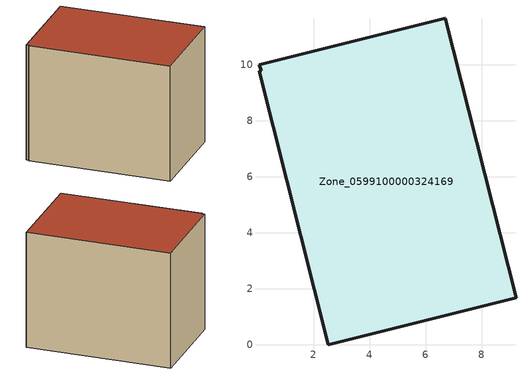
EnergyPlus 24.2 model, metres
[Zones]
Zone_0599100000324169
 floor ground (C_G): 0.07,10 6.69,11.66 9.22,1.68 2.53,0 0.06,9.77 0.13,9.78 z0
 wall outside (C_F): 9.22,1.68 6.69,11.66 0.07,10 0.13,9.78 0.06,9.77 2.53,0 9.22,1.68 z0:8.45
 roof outside (C_R): 6.69,11.66 0.07,10 0.13,9.78 0.06,9.77 2.53,0 9.22,1.68 z8.45
[BUILDING]
Pand.0599100000324169: North Axis=0; Terrain=City; Loads Convergence Tolerance Value=0.04; Temperature Convergence Tolerance Value=0.4; Solar Distribution=FullExterior; Maximum Number of Warmup Days=25; Minimum Number of Warmup Days=1
[Site:Location]
Rotterdam.The.Hague.AP_ZH_NLD Design_Conditions: Latitude=51.96; Longitude=4.45; Time Zone=1; Elevation=-4.5
[SITE:GROUNDTEMPERATURE:BUILDINGSURFACE]
18, 18, 18, 18, 18, 18, 18, 18, 18, 18, 18, 18
[MATERIAL] Thermal Absorptance=0.9; Solar Absorptance=0.7; Visible Absorptance=0.7
Name | Roughness | Thickness | Conductivity | Density | Specific Heat
G.TI.1992-2005 | MediumSmooth | 0.15 | 0.06 | 540 | 1210
F.TI.1992-2005 | Rough | 0.3 | 0.12 | 1920 | 840
R.TI.1992-2005 | MediumRough | 0.2 | 0.08 | 1500 | 1000
[CONSTRUCTION]
C_G: G.TI.1992-2005
C_F: F.TI.1992-2005
C_R: R.TI.1992-2005
[ZONE]
Zone_0599100000324169: Type=1; Multiplier=1; Ceiling Height=Autocalculate; Volume=Autocalculate; Floor Area=autocalculate; Part of Total Floor Area=Yes
[ZONEINFILTRATION:DESIGNFLOWRATE]
Infil_Zone_0599100000324169: Zone or ZoneList or Space or SpaceList=Zone_0599100000324169; Schedule=AlwaysOn; Design Flow Rate Calculation Method=Flow/Area; Flow Rate per Floor Area=0.0015; Constant Term Coefficient=1; Temperature Term Coefficient=0; Velocity Term Coefficient=0; Velocity Squared Term Coefficient=0
[HVACTEMPLATE:ZONE:IDEALLOADSAIRSYSTEM]
Zone_0599100000324169: Maximum Heating Supply Air Temperature=50; Minimum Cooling Supply Air Temperature=13; Maximum Heating Supply Air Humidity Ratio=0.0156; Minimum Cooling Supply Air Humidity Ratio=0.0077; Heating Limit=NoLimit; Cooling Limit=NoLimit; Dehumidification Control Type=ConstantSensibleHeatRatio; Cooling Sensible Heat Ratio=0.7; Dehumidification Setpoint=60; Humidification Control Type=None; Humidification Setpoint=30; Outdoor Air Method=None; Outdoor Air Flow Rate per Person=0.00944; Outdoor Air Flow Rate per Zone Floor Area=0; Outdoor Air Flow Rate per Zone=0; Demand Controlled Ventilation Type=None; Outdoor Air Economizer Type=NoEconomizer; Heat Recovery Type=None; Sensible Heat Recovery Effectiveness=0.7; Latent Heat Recovery Effectiveness=0.65
[ZONECONTROL:THERMOSTAT]
ThermostatControl_Zone_0599100000324169: Zone or ZoneList=Zone_0599100000324169; Control Type Schedule=DualSetpointControlType; Control 1=Thermostat_Zone_0599100000324169; Temperature Difference Between Cutout And Setpoint=0
[THERMOSTATSETPOINT:DUALSETPOINT]
Thermostat_Zone_0599100000324169: Heating Setpoint Temperature Schedule=HeatingSetpoint_Zone_0599100000324169; Cooling Setpoint Temperature Schedule=CoolingSetpoint_Zone_0599100000324169
[SCHEDULE:COMPACT]
HeatingSetpoint_Zone_0599100000324169: Through: 12/31, For: AllDays, Until: 24:00, 21
CoolingSetpoint_Zone_0599100000324169: Through: 12/31, For: AllDays, Until: 24:00, 24
DualSetpointControlType: Through: 12/31, For: AllDays, Until: 24:00, 4
AlwaysOn: Through: 12/31, For: AllDays, Until: 24:00, 1
